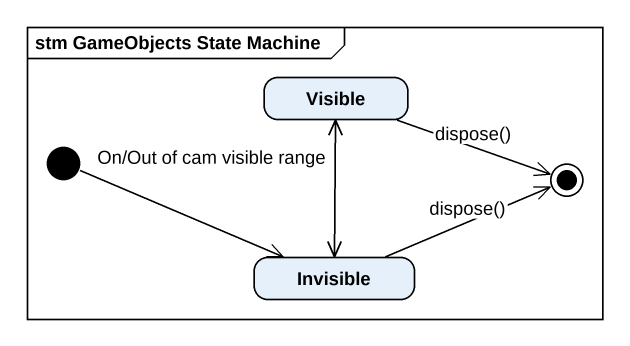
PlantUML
@startuml
mainframe stm GameObjects State Machine
hide empty description
state Visible
state Invisible
[*] -right-> Invisible
Visible --> Invisible
Invisible -up-> Visible : On/Out of cam visible range
Visible -right-> [*] : dispose()
Invisible -right-> [*] : dispose()
@enduml
